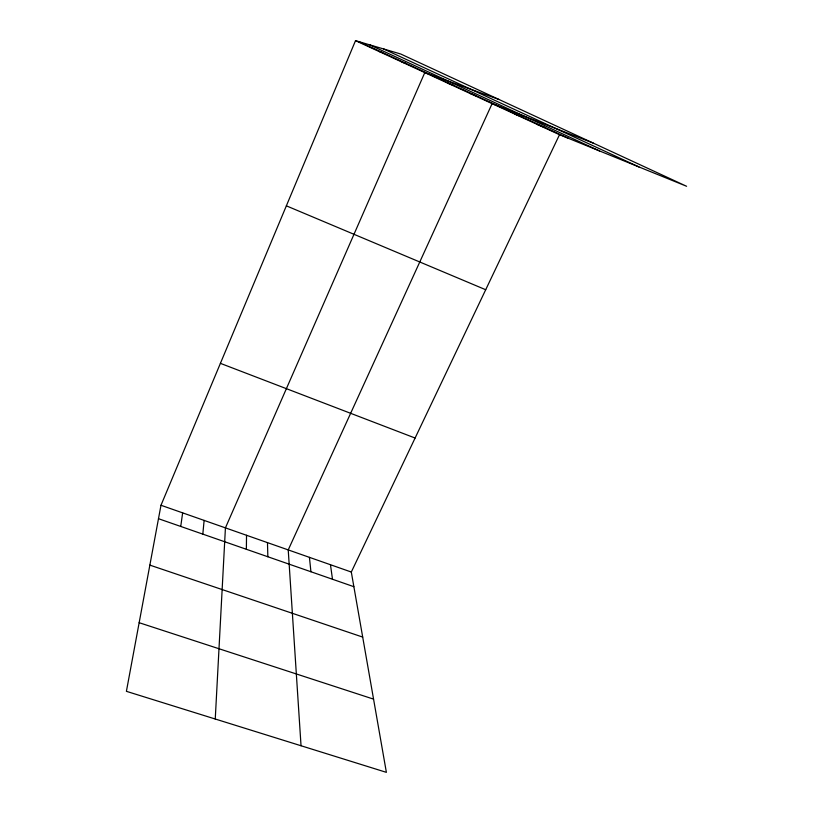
<?xml version="1.0" encoding="UTF-8"?>
<svg xmlns="http://www.w3.org/2000/svg" width="813" height="813" viewBox="0 0 813 813"><rect width="100%" height="100%" fill="white"/><g stroke="black" fill="none" stroke-linecap="round" stroke-linejoin="round"><path stroke-width="1.22" d="M246.369 549.283L246.532 535.279M215.252 719.017L225.425 527.871L424.803 72.591L499.009 99.491M202.813 534.131L204.124 520.401M180.74 526.448L182.64 512.871M160.984 505.269L126.401 691.324L386.378 772.35L351.307 572.037L559.507 134.704L686.599 186.279L400.748 54.024L355.525 40.65L160.984 505.269L351.307 572.037M378.838 51.402L382.659 52.652M139.155 622.707L373.553 699.129M149.856 565.116L362.689 637.087M401.927 62.052L406.429 63.607M158.484 518.704L353.868 586.691M447.455 83.038L453.268 85.213M469.894 93.383L476.347 95.853M220.404 363.35L415.097 438.034M593.317 143.118L492.119 103.627L288.229 549.913L301.034 745.755M514.792 114.094L522.515 117.153M537.261 124.45L545.594 127.793M286.359 205.831L485.707 289.733M358.655 41.575L568.46 138.342M355.525 40.65L559.507 134.704M383.584 48.953L638.906 166.929M369.62 44.817L599.618 150.984M330.464 564.72L332.497 579.252M309.438 557.352L310.922 571.752M267.477 542.627L267.853 556.763"/></g></svg>
